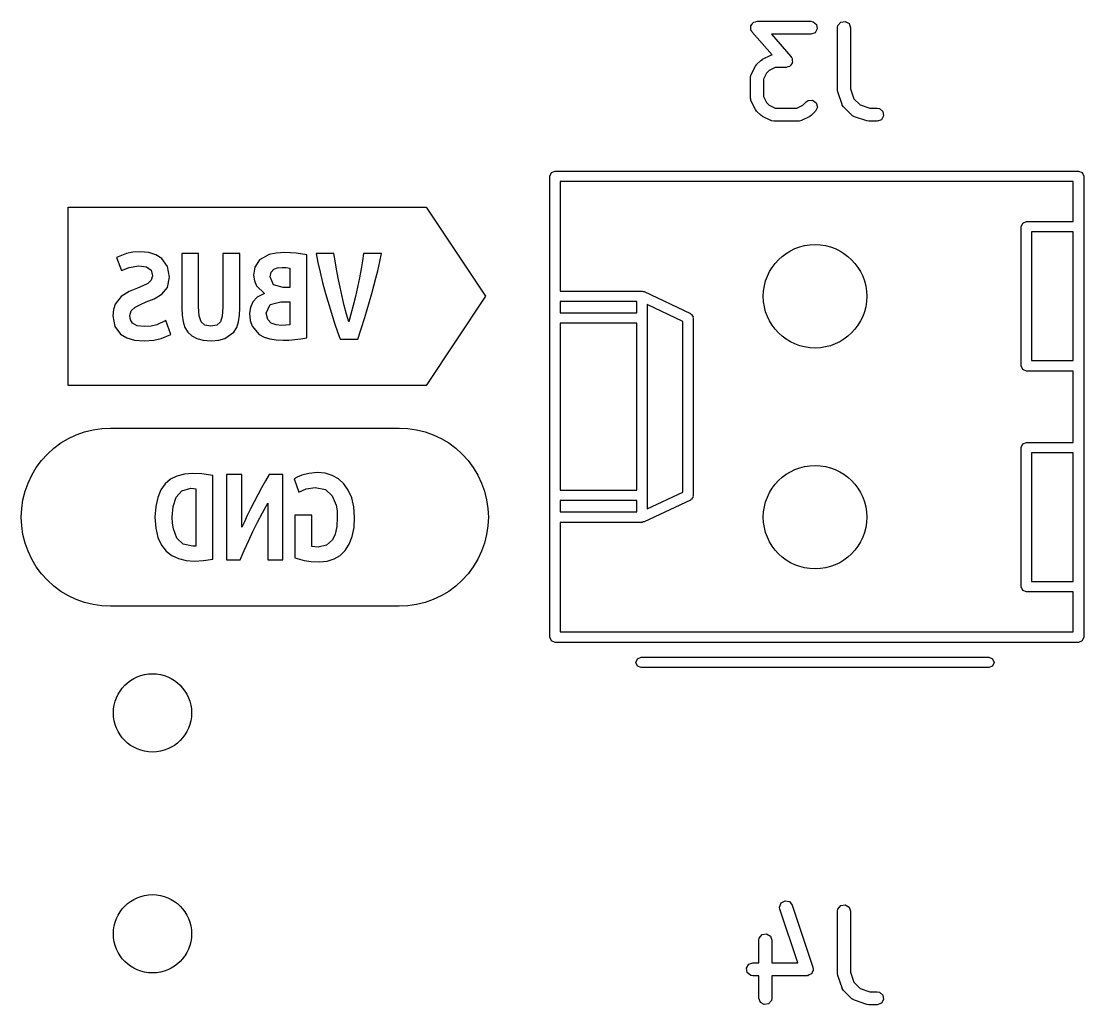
# Model space of a CAD drawing. Extents: x 15 to 417, y -138 to -107.
# Drawn here: x 404.73 to 416.95, y -119.91 to -108.6 of the extents above; entities that cross this region are included whole.
import ezdxf

# ---------------------------------------------------------------- set-up
doc = ezdxf.new("R2010")
doc.units = 0
doc.layers.add('BLACK', color=7, linetype='CONTINUOUS')

msp = doc.modelspace()

# ---------------------------------------------------------------- linework, layer by layer
at = {"layer": 'BLACK', "linetype": 'CONTINUOUS'}
for p, q in [((413.134, -108.632), (413.144, -108.615)), ((413.144, -108.615), (413.15, -108.613)), ((413.15, -108.613), (413.154, -108.608)), ((413.154, -108.608), (413.173, -108.604)), ((413.173, -108.604), (413.192, -108.597)), ((413.192, -108.597), (413.811, -108.597)), ((413.811, -108.597), (413.837, -108.602)), ((413.837, -108.602), (413.876, -108.635)), ((414.122, -108.647), (414.155, -108.607)), ((414.155, -108.607), (414.205, -108.599)), ((414.205, -108.599), (414.25, -108.624)), ((414.25, -108.624), (414.267, -108.672)), ((413.119, -108.659), (413.121, -108.654)), ((413.122, -108.679), (413.119, -108.659)), ((413.121, -108.648), (413.134, -108.632)), ((413.121, -108.654), (413.121, -108.648)), ((413.122, -108.699), (413.122, -108.679)), ((413.127, -108.707), (413.122, -108.699)), ((413.127, -108.71), (413.127, -108.707)), ((413.13, -108.712), (413.127, -108.71)), ((413.136, -108.722), (413.13, -108.712)), ((413.364, -108.982), (413.136, -108.722)), ((413.811, -108.747), (413.358, -108.747)), ((413.358, -108.747), (413.582, -109.004)), ((413.86, -108.73), (413.811, -108.747)), ((413.885, -108.685), (413.86, -108.73)), ((413.876, -108.635), (413.885, -108.685)), ((414.117, -108.672), (414.122, -108.647)), ((414.117, -109.387), (414.117, -108.672)), ((414.267, -108.672), (414.267, -109.374)), ((413.254, -109.034), (413.349, -108.986)), ((413.349, -108.986), (413.364, -108.982)), ((413.125, -109.21), (413.173, -109.115)), ((413.173, -109.115), (413.186, -109.097)), ((413.186, -109.097), (413.187, -109.096)), ((413.187, -109.096), (413.235, -109.048)), ((413.235, -109.048), (413.253, -109.035)), ((413.253, -109.035), (413.254, -109.034)), ((413.568, -109.113), (413.565, -109.117)), ((413.574, -109.111), (413.568, -109.113)), ((413.584, -109.093), (413.574, -109.111)), ((413.582, -109.004), (413.588, -109.014)), ((413.597, -109.078), (413.584, -109.093)), ((413.588, -109.014), (413.591, -109.016)), ((413.591, -109.016), (413.591, -109.019)), ((413.591, -109.019), (413.596, -109.026)), ((413.596, -109.026), (413.596, -109.046)), ((413.596, -109.046), (413.6, -109.066)), ((413.6, -109.066), (413.597, -109.072)), ((413.597, -109.072), (413.597, -109.078)), ((413.117, -109.244), (413.122, -109.218)), ((413.122, -109.218), (413.125, -109.215)), ((413.125, -109.215), (413.125, -109.21)), ((413.302, -109.193), (413.267, -109.262)), ((413.332, -109.163), (413.302, -109.193)), ((413.401, -109.128), (413.332, -109.163)), ((413.526, -109.128), (413.401, -109.128)), ((413.545, -109.121), (413.526, -109.128)), ((413.565, -109.117), (413.545, -109.121)), ((413.117, -109.482), (413.117, -109.244)), ((413.267, -109.262), (413.267, -109.464)), ((413.119, -109.486), (413.117, -109.482)), ((413.267, -109.464), (413.302, -109.533)), ((414.118, -109.388), (414.117, -109.387)), ((414.121, -109.41), (414.118, -109.388)), ((414.169, -109.553), (414.121, -109.41)), ((414.267, -109.374), (414.306, -109.489)), ((413.118, -109.49), (413.119, -109.486)), ((413.125, -109.515), (413.118, -109.49)), ((413.173, -109.611), (413.125, -109.515)), ((413.302, -109.533), (413.332, -109.563)), ((413.332, -109.563), (413.401, -109.597)), ((413.401, -109.597), (413.651, -109.597)), ((413.651, -109.597), (413.719, -109.563)), ((413.719, -109.563), (413.758, -109.524)), ((413.758, -109.524), (413.78, -109.509)), ((413.78, -109.509), (413.831, -109.505)), ((413.831, -109.505), (413.873, -109.534)), ((413.886, -109.584), (413.864, -109.63)), ((413.873, -109.534), (413.886, -109.584)), ((414.172, -109.557), (414.169, -109.553)), ((414.172, -109.561), (414.172, -109.557)), ((414.187, -109.583), (414.172, -109.561)), ((414.282, -109.678), (414.187, -109.583)), ((414.306, -109.489), (414.376, -109.559)), ((414.376, -109.559), (414.49, -109.597)), ((414.49, -109.597), (414.573, -109.597)), ((414.573, -109.597), (414.599, -109.602)), ((414.599, -109.602), (414.638, -109.635)), ((413.174, -109.612), (413.173, -109.611)), ((413.187, -109.63), (413.174, -109.612)), ((413.235, -109.678), (413.187, -109.63)), ((413.236, -109.678), (413.235, -109.678)), ((413.254, -109.692), (413.236, -109.678)), ((413.349, -109.739), (413.254, -109.692)), ((413.797, -109.692), (413.702, -109.739)), ((413.798, -109.691), (413.797, -109.692)), ((413.817, -109.678), (413.798, -109.691)), ((413.864, -109.63), (413.817, -109.678)), ((414.286, -109.68), (414.282, -109.678)), ((414.289, -109.684), (414.286, -109.68)), ((414.312, -109.696), (414.289, -109.684)), ((414.454, -109.744), (414.312, -109.696)), ((414.647, -109.685), (414.622, -109.73)), ((414.638, -109.635), (414.647, -109.685)), ((413.354, -109.74), (413.349, -109.739)), ((413.357, -109.743), (413.354, -109.74)), ((413.383, -109.747), (413.357, -109.743)), ((413.669, -109.747), (413.383, -109.747)), ((413.673, -109.746), (413.669, -109.747)), ((413.677, -109.747), (413.673, -109.746)), ((413.702, -109.739), (413.677, -109.747)), ((414.456, -109.743), (414.454, -109.744)), ((414.478, -109.747), (414.456, -109.743)), ((414.573, -109.747), (414.478, -109.747)), ((414.622, -109.73), (414.573, -109.747)), ((410.827, -110.338), (410.869, -110.32)), ((410.869, -110.32), (416.889, -110.32)), ((416.889, -110.32), (416.931, -110.338)), ((410.809, -110.38), (410.827, -110.338)), ((410.809, -115.68), (410.809, -110.38)), ((416.829, -110.44), (410.929, -110.44)), ((410.929, -110.44), (410.929, -111.7)), ((416.829, -110.9), (416.829, -110.44)), ((416.931, -110.338), (416.949, -110.38)), ((416.949, -110.38), (416.949, -115.68)), ((405.27, -110.735), (409.386, -110.735)), ((405.27, -112.785), (405.27, -110.735)), ((409.386, -110.735), (410.07, -111.76)), ((416.229, -110.96), (416.247, -110.918)), ((416.247, -110.918), (416.289, -110.9)), ((416.289, -110.9), (416.829, -110.9)), ((416.229, -112.56), (416.229, -110.96)), ((416.349, -111.02), (416.349, -112.5)), ((416.829, -111.02), (416.349, -111.02)), ((416.829, -112.5), (416.829, -111.02)), ((405.941, -111.268), (405.827, -111.314)), ((405.827, -111.314), (405.884, -111.465)), ((406.014, -111.252), (405.941, -111.268)), ((406.099, -111.247), (406.014, -111.252)), ((406.196, -111.256), (406.099, -111.247)), ((406.278, -111.282), (406.196, -111.256)), ((406.346, -111.325), (406.278, -111.282)), ((406.575, -111.269), (406.575, -111.897)), ((406.77, -111.269), (406.575, -111.269)), ((406.77, -111.882), (406.77, -111.269)), ((407.245, -111.269), (407.048, -111.269)), ((407.048, -111.269), (407.048, -111.884)), ((407.245, -111.897), (407.245, -111.269)), ((407.58, -111.281), (407.47, -111.342)), ((407.66, -111.264), (407.58, -111.281)), ((407.761, -111.258), (407.66, -111.264)), ((407.893, -111.265), (407.761, -111.258)), ((408.015, -111.282), (407.893, -111.265)), ((408.015, -112.236), (408.015, -111.282)), ((408.324, -111.269), (408.12, -111.269)), ((408.12, -111.269), (408.141, -111.37)), ((408.339, -111.352), (408.324, -111.269)), ((408.667, -111.269), (408.655, -111.352)), ((408.874, -111.269), (408.667, -111.269)), ((408.855, -111.358), (408.874, -111.269)), ((405.884, -111.465), (405.972, -111.427)), ((405.972, -111.427), (406.084, -111.411)), ((406.084, -111.411), (406.171, -111.423)), ((406.171, -111.423), (406.223, -111.461)), ((406.413, -111.418), (406.346, -111.325)), ((406.435, -111.541), (406.413, -111.418)), ((407.416, -111.425), (407.402, -111.517)), ((407.47, -111.342), (407.416, -111.425)), ((407.634, -111.448), (407.678, -111.432)), ((407.678, -111.432), (407.731, -111.428)), ((407.731, -111.428), (407.777, -111.43)), ((407.777, -111.43), (407.82, -111.435)), ((407.82, -111.435), (407.82, -111.66)), ((408.141, -111.37), (408.166, -111.482)), ((408.356, -111.447), (408.339, -111.352)), ((408.655, -111.352), (408.639, -111.446)), ((408.829, -111.469), (408.855, -111.358)), ((406.223, -111.461), (406.24, -111.523)), ((406.24, -111.523), (406.224, -111.573)), ((406.41, -111.658), (406.435, -111.541)), ((407.402, -111.517), (407.411, -111.583)), ((407.593, -111.538), (407.604, -111.481)), ((407.631, -111.627), (407.593, -111.538)), ((407.604, -111.481), (407.634, -111.448)), ((408.166, -111.482), (408.196, -111.603)), ((408.376, -111.55), (408.356, -111.447)), ((408.397, -111.656), (408.376, -111.55)), ((408.619, -111.549), (408.597, -111.654)), ((408.639, -111.446), (408.619, -111.549)), ((408.785, -111.639), (408.808, -111.553)), ((408.808, -111.553), (408.829, -111.469)), ((406.067, -111.665), (405.971, -111.704)), ((406.128, -111.641), (406.067, -111.665)), ((406.184, -111.612), (406.128, -111.641)), ((406.224, -111.573), (406.184, -111.612)), ((406.346, -111.736), (406.41, -111.658)), ((407.411, -111.583), (407.436, -111.641)), ((407.436, -111.641), (407.527, -111.727)), ((407.743, -111.66), (407.631, -111.627)), ((407.82, -111.66), (407.743, -111.66)), ((408.196, -111.603), (408.23, -111.729)), ((408.42, -111.762), (408.397, -111.656)), ((408.597, -111.654), (408.573, -111.761)), ((408.761, -111.729), (408.785, -111.639)), ((405.879, -111.761), (405.81, -111.85)), ((405.971, -111.704), (405.879, -111.761)), ((406.167, -111.825), (406.259, -111.789)), ((406.259, -111.789), (406.346, -111.736)), ((407.443, -111.77), (407.392, -111.825)), ((407.527, -111.727), (407.443, -111.77)), ((408.23, -111.729), (408.255, -111.816)), ((408.445, -111.867), (408.42, -111.762)), ((408.573, -111.761), (408.547, -111.866)), ((408.735, -111.821), (408.761, -111.729)), ((410.07, -111.76), (409.386, -112.785)), ((410.929, -111.7), (411.869, -111.7)), ((411.869, -111.7), (411.881, -111.705)), ((411.881, -111.705), (411.895, -111.706)), ((411.895, -111.706), (412.425, -111.956)), ((405.79, -111.91), (405.783, -111.984)), ((405.81, -111.85), (405.79, -111.91)), ((405.995, -111.928), (406.04, -111.886)), ((406.04, -111.886), (406.1, -111.853)), ((406.1, -111.853), (406.167, -111.825)), ((406.575, -111.897), (406.579, -111.978)), ((406.777, -111.986), (406.77, -111.882)), ((407.048, -111.884), (407.042, -111.988)), ((407.241, -111.978), (407.245, -111.897)), ((407.365, -111.889), (407.356, -111.955)), ((407.392, -111.825), (407.365, -111.889)), ((407.548, -111.955), (407.593, -111.853)), ((407.593, -111.853), (407.715, -111.822)), ((407.715, -111.822), (407.82, -111.822)), ((407.82, -111.822), (407.82, -112.089)), ((408.255, -111.816), (408.281, -111.904)), ((408.281, -111.904), (408.308, -111.993)), ((408.47, -111.965), (408.445, -111.867)), ((408.547, -111.866), (408.521, -111.964)), ((408.68, -112.004), (408.708, -111.912)), ((408.708, -111.912), (408.735, -111.821)), ((410.929, -111.82), (410.929, -111.95)), ((411.809, -111.82), (410.929, -111.82)), ((411.809, -111.95), (411.809, -111.82)), ((412.339, -112.048), (411.929, -111.855)), ((411.929, -111.855), (411.929, -114.205)), ((405.783, -111.984), (405.805, -112.106)), ((405.978, -111.982), (405.995, -111.928)), ((405.985, -112.029), (405.978, -111.982)), ((406.011, -112.07), (405.985, -112.029)), ((406.392, -112.039), (406.29, -112.087)), ((406.45, -112.198), (406.392, -112.039)), ((406.579, -111.978), (406.591, -112.052)), ((406.799, -112.054), (406.777, -111.986)), ((407.042, -111.988), (407.02, -112.055)), ((407.229, -112.052), (407.241, -111.978)), ((407.356, -111.955), (407.364, -112.037)), ((407.364, -112.037), (407.386, -112.104)), ((407.564, -112.026), (407.548, -111.955)), ((407.604, -112.069), (407.564, -112.026)), ((408.308, -111.993), (408.337, -112.081)), ((408.496, -112.052), (408.47, -111.965)), ((408.521, -111.964), (408.496, -112.052)), ((408.638, -112.135), (408.68, -112.004)), ((410.929, -111.95), (411.809, -111.95)), ((412.339, -114.012), (412.339, -112.048)), ((412.425, -111.956), (412.432, -111.964)), ((412.432, -111.964), (412.441, -111.968)), ((412.441, -111.968), (412.447, -111.98)), ((412.447, -111.98), (412.456, -111.99)), ((412.456, -111.99), (412.455, -112)), ((412.455, -112), (412.459, -112.01)), ((412.459, -112.01), (412.459, -114.05)), ((405.805, -112.106), (405.872, -112.197)), ((406.063, -112.099), (406.011, -112.07)), ((406.145, -112.109), (406.063, -112.099)), ((406.224, -112.104), (406.145, -112.109)), ((406.29, -112.087), (406.224, -112.104)), ((406.591, -112.052), (406.613, -112.117)), ((406.613, -112.117), (406.646, -112.171)), ((406.842, -112.092), (406.799, -112.054)), ((406.91, -112.103), (406.842, -112.092)), ((406.978, -112.092), (406.91, -112.103)), ((407.02, -112.055), (406.978, -112.092)), ((407.175, -112.171), (407.208, -112.117)), ((407.208, -112.117), (407.229, -112.052)), ((407.386, -112.104), (407.468, -112.199)), ((407.661, -112.089), (407.604, -112.069)), ((407.726, -112.095), (407.661, -112.089)), ((407.774, -112.093), (407.726, -112.095)), ((407.82, -112.089), (407.774, -112.093)), ((408.337, -112.081), (408.367, -112.168)), ((408.367, -112.168), (408.397, -112.252)), ((408.599, -112.252), (408.638, -112.135)), ((410.929, -112.07), (410.929, -113.99)), ((411.809, -112.07), (410.929, -112.07)), ((411.809, -113.99), (411.809, -112.07)), ((405.872, -112.197), (405.943, -112.239)), ((405.943, -112.239), (406.033, -112.264)), ((406.033, -112.264), (406.145, -112.273)), ((406.145, -112.273), (406.255, -112.266)), ((406.255, -112.266), (406.34, -112.247)), ((406.34, -112.247), (406.45, -112.198)), ((406.646, -112.171), (406.692, -112.215)), ((406.692, -112.215), (406.751, -112.247)), ((406.751, -112.247), (406.824, -112.266)), ((406.824, -112.266), (406.913, -112.273)), ((406.913, -112.273), (407.001, -112.266)), ((407.001, -112.266), (407.073, -112.247)), ((407.073, -112.247), (407.175, -112.171)), ((407.468, -112.199), (407.524, -112.23)), ((407.524, -112.23), (407.59, -112.25)), ((407.59, -112.25), (407.663, -112.261)), ((407.663, -112.261), (407.742, -112.265)), ((407.742, -112.265), (407.808, -112.263)), ((407.808, -112.263), (407.877, -112.258)), ((407.877, -112.258), (407.946, -112.249)), ((407.946, -112.249), (408.015, -112.236)), ((408.397, -112.252), (408.599, -112.252)), ((416.349, -112.5), (416.829, -112.5)), ((416.247, -112.602), (416.229, -112.56)), ((416.289, -112.62), (416.247, -112.602)), ((416.829, -112.62), (416.289, -112.62)), ((416.829, -113.44), (416.829, -112.62)), ((409.386, -112.785), (405.27, -112.785)), ((405.272, -113.396), (405.363, -113.353)), ((405.363, -113.353), (405.458, -113.319)), ((405.458, -113.319), (405.556, -113.294)), ((405.556, -113.294), (405.655, -113.28)), ((405.655, -113.28), (405.756, -113.275)), ((405.756, -113.275), (409.076, -113.275)), ((409.076, -113.275), (409.177, -113.28)), ((409.177, -113.28), (409.276, -113.294)), ((409.276, -113.294), (409.374, -113.319)), ((409.374, -113.319), (409.469, -113.353)), ((409.469, -113.353), (409.56, -113.396)), ((405.031, -113.575), (405.105, -113.507)), ((405.105, -113.507), (405.186, -113.447)), ((405.186, -113.447), (405.272, -113.396)), ((409.56, -113.396), (409.646, -113.447)), ((409.646, -113.447), (409.727, -113.507)), ((409.727, -113.507), (409.801, -113.575)), ((416.229, -113.5), (416.247, -113.458)), ((416.229, -115.1), (416.229, -113.5)), ((416.247, -113.458), (416.289, -113.44)), ((416.289, -113.44), (416.829, -113.44)), ((404.963, -113.649), (405.031, -113.575)), ((409.801, -113.575), (409.869, -113.649)), ((416.349, -113.56), (416.349, -115.04)), ((416.829, -113.56), (416.349, -113.56)), ((416.829, -115.04), (416.829, -113.56)), ((404.851, -113.817), (404.903, -113.73)), ((404.903, -113.73), (404.963, -113.649)), ((409.869, -113.649), (409.929, -113.73)), ((409.929, -113.73), (409.981, -113.817)), ((404.808, -113.908), (404.851, -113.817)), ((406.447, -113.864), (406.386, -113.917)), ((406.521, -113.827), (406.447, -113.864)), ((406.606, -113.805), (406.521, -113.827)), ((406.698, -113.798), (406.606, -113.805)), ((406.808, -113.803), (406.698, -113.798)), ((406.933, -113.822), (406.808, -113.803)), ((406.933, -114.781), (406.933, -113.822)), ((407.092, -113.809), (407.092, -114.792)), ((407.268, -113.809), (407.092, -113.809)), ((407.268, -114.414), (407.268, -113.809)), ((407.583, -113.809), (407.538, -113.882)), ((407.74, -113.809), (407.583, -113.809)), ((407.74, -114.792), (407.74, -113.809)), ((407.903, -113.84), (407.87, -113.859)), ((407.87, -113.859), (407.921, -114.014)), ((407.957, -113.816), (407.903, -113.84)), ((408.036, -113.796), (407.957, -113.816)), ((408.138, -113.787), (408.036, -113.796)), ((408.224, -113.795), (408.138, -113.787)), ((408.305, -113.82), (408.224, -113.795)), ((408.378, -113.86), (408.305, -113.82)), ((408.44, -113.917), (408.378, -113.86)), ((409.981, -113.817), (410.024, -113.908)), ((404.75, -114.1), (404.774, -114.002)), ((404.774, -114.002), (404.808, -113.908)), ((406.336, -113.986), (406.299, -114.072)), ((406.386, -113.917), (406.336, -113.986)), ((406.51, -114.07), (406.575, -113.996)), ((406.575, -113.996), (406.681, -113.968)), ((406.681, -113.968), (406.71, -113.969)), ((406.71, -113.969), (406.738, -113.973)), ((406.738, -113.973), (406.738, -114.633)), ((407.494, -113.961), (407.45, -114.043)), ((407.538, -113.882), (407.494, -113.961)), ((407.921, -114.014), (408.007, -113.975)), ((408.007, -113.975), (408.111, -113.957)), ((408.111, -113.957), (408.229, -113.983)), ((408.229, -113.983), (408.307, -114.053)), ((408.491, -113.99), (408.44, -113.917)), ((408.53, -114.079), (408.491, -113.99)), ((410.024, -113.908), (410.058, -114.002)), ((410.058, -114.002), (410.082, -114.1)), ((410.929, -113.99), (411.809, -113.99)), ((404.735, -114.199), (404.75, -114.1)), ((406.299, -114.072), (406.276, -114.176)), ((406.476, -114.176), (406.51, -114.07)), ((407.407, -114.124), (407.367, -114.204)), ((407.45, -114.043), (407.407, -114.124)), ((408.307, -114.053), (408.352, -114.161)), ((408.555, -114.182), (408.53, -114.079)), ((410.082, -114.1), (410.097, -114.199)), ((410.929, -114.11), (410.929, -114.24)), ((411.809, -114.11), (410.929, -114.11)), ((411.809, -114.24), (411.809, -114.11)), ((412.425, -114.104), (411.895, -114.354)), ((411.929, -114.205), (412.339, -114.012)), ((412.432, -114.096), (412.425, -114.104)), ((412.441, -114.092), (412.432, -114.096)), ((412.447, -114.08), (412.441, -114.092)), ((412.456, -114.07), (412.447, -114.08)), ((412.459, -114.05), (412.455, -114.06)), ((412.455, -114.06), (412.456, -114.07)), ((404.73, -114.3), (404.735, -114.199)), ((406.276, -114.176), (406.268, -114.3)), ((406.467, -114.3), (406.476, -114.176)), ((407.367, -114.204), (407.329, -114.281)), ((407.505, -114.249), (407.564, -114.14)), ((407.564, -114.14), (407.564, -114.792)), ((408.352, -114.161), (408.362, -114.227)), ((408.362, -114.227), (408.365, -114.3)), ((408.564, -114.3), (408.555, -114.182)), ((410.097, -114.199), (410.102, -114.3)), ((410.929, -114.24), (411.809, -114.24)), ((404.735, -114.401), (404.73, -114.3)), ((406.268, -114.3), (406.277, -114.426)), ((406.47, -114.37), (406.467, -114.3)), ((407.296, -114.352), (407.268, -114.414)), ((407.329, -114.281), (407.296, -114.352)), ((407.395, -114.466), (407.448, -114.357)), ((407.448, -114.357), (407.505, -114.249)), ((408.07, -114.278), (407.875, -114.278)), ((407.875, -114.278), (407.875, -114.768)), ((408.07, -114.637), (408.07, -114.278)), ((408.365, -114.3), (408.359, -114.407)), ((408.557, -114.419), (408.564, -114.3)), ((410.102, -114.3), (410.097, -114.401)), ((411.869, -114.36), (410.929, -114.36)), ((410.929, -114.36), (410.929, -115.62)), ((411.881, -114.355), (411.869, -114.36)), ((411.895, -114.354), (411.881, -114.355)), ((404.75, -114.5), (404.735, -114.401)), ((406.277, -114.426), (406.302, -114.533)), ((406.479, -114.434), (406.47, -114.37)), ((406.518, -114.54), (406.479, -114.434)), ((407.344, -114.574), (407.395, -114.466)), ((408.359, -114.407), (408.341, -114.494)), ((408.535, -114.523), (408.557, -114.419)), ((410.097, -114.401), (410.082, -114.5)), ((404.774, -114.598), (404.75, -114.5)), ((404.808, -114.692), (404.774, -114.598)), ((406.302, -114.533), (406.343, -114.62)), ((406.591, -114.61), (406.518, -114.54)), ((406.703, -114.635), (406.591, -114.61)), ((407.295, -114.683), (407.344, -114.574)), ((408.31, -114.56), (408.241, -114.622)), ((408.341, -114.494), (408.31, -114.56)), ((408.454, -114.683), (408.501, -114.611)), ((408.501, -114.611), (408.535, -114.523)), ((410.058, -114.598), (410.024, -114.692)), ((410.082, -114.5), (410.058, -114.598)), ((404.851, -114.783), (404.808, -114.692)), ((406.343, -114.62), (406.397, -114.689)), ((406.397, -114.689), (406.463, -114.741)), ((406.721, -114.635), (406.703, -114.635)), ((406.738, -114.633), (406.721, -114.635)), ((407.249, -114.792), (407.295, -114.683)), ((408.108, -114.641), (408.07, -114.637)), ((408.146, -114.643), (408.108, -114.641)), ((408.241, -114.622), (408.146, -114.643)), ((408.396, -114.74), (408.454, -114.683)), ((410.024, -114.692), (409.981, -114.783)), ((404.903, -114.87), (404.851, -114.783)), ((406.463, -114.741), (406.54, -114.777)), ((406.54, -114.777), (406.628, -114.798)), ((406.628, -114.798), (406.724, -114.805)), ((406.724, -114.805), (406.826, -114.799)), ((406.826, -114.799), (406.933, -114.781)), ((407.092, -114.792), (407.249, -114.792)), ((407.564, -114.792), (407.74, -114.792)), ((407.875, -114.768), (407.984, -114.797)), ((407.984, -114.797), (408.065, -114.809)), ((408.065, -114.809), (408.162, -114.813)), ((408.162, -114.813), (408.25, -114.805)), ((408.25, -114.805), (408.328, -114.78)), ((408.328, -114.78), (408.396, -114.74)), ((409.981, -114.783), (409.929, -114.87)), ((404.963, -114.951), (404.903, -114.87)), ((405.031, -115.025), (404.963, -114.951)), ((409.869, -114.951), (409.801, -115.025)), ((409.929, -114.87), (409.869, -114.951)), ((405.105, -115.093), (405.031, -115.025)), ((405.186, -115.153), (405.105, -115.093)), ((409.727, -115.093), (409.646, -115.153)), ((409.801, -115.025), (409.727, -115.093)), ((416.247, -115.142), (416.229, -115.1)), ((416.349, -115.04), (416.829, -115.04)), ((405.272, -115.204), (405.186, -115.153)), ((405.363, -115.247), (405.272, -115.204)), ((409.56, -115.204), (409.469, -115.247)), ((409.646, -115.153), (409.56, -115.204)), ((416.289, -115.16), (416.247, -115.142)), ((416.829, -115.16), (416.289, -115.16)), ((416.829, -115.62), (416.829, -115.16)), ((405.458, -115.281), (405.363, -115.247)), ((405.556, -115.306), (405.458, -115.281)), ((405.655, -115.32), (405.556, -115.306)), ((405.756, -115.325), (405.655, -115.32)), ((409.076, -115.325), (405.756, -115.325)), ((409.177, -115.32), (409.076, -115.325)), ((409.276, -115.306), (409.177, -115.32)), ((409.374, -115.281), (409.276, -115.306)), ((409.469, -115.247), (409.374, -115.281)), ((410.827, -115.722), (410.809, -115.68)), ((410.929, -115.62), (416.829, -115.62)), ((416.949, -115.68), (416.931, -115.722)), ((410.869, -115.74), (410.827, -115.722)), ((416.889, -115.74), (410.869, -115.74)), ((416.931, -115.722), (416.889, -115.74)), ((411.799, -115.97), (411.817, -115.928)), ((411.817, -115.928), (411.859, -115.91)), ((411.859, -115.91), (415.859, -115.91)), ((415.859, -115.91), (415.901, -115.928)), ((415.901, -115.928), (415.919, -115.97)), ((411.817, -116.012), (411.799, -115.97)), ((411.859, -116.03), (411.817, -116.012)), ((415.859, -116.03), (411.859, -116.03)), ((415.901, -116.012), (415.859, -116.03)), ((415.919, -115.97), (415.901, -116.012)), ((413.451, -118.783), (413.47, -118.735)), ((413.47, -118.735), (413.515, -118.711)), ((413.515, -118.711), (413.565, -118.721)), ((413.565, -118.721), (413.597, -118.761)), ((413.597, -118.761), (413.835, -119.475)), ((414.122, -118.807), (414.155, -118.767)), ((414.155, -118.767), (414.205, -118.759)), ((414.205, -118.759), (414.25, -118.784)), ((413.455, -118.808), (413.451, -118.783)), ((413.66, -119.424), (413.455, -118.808)), ((414.117, -118.832), (414.122, -118.807)), ((414.117, -119.547), (414.117, -118.832)), ((414.25, -118.784), (414.267, -118.832)), ((414.267, -118.832), (414.267, -119.534)), ((413.217, -119.14), (413.25, -119.101)), ((413.25, -119.101), (413.301, -119.092)), ((413.301, -119.092), (413.345, -119.118)), ((413.345, -119.118), (413.363, -119.166)), ((413.213, -119.166), (413.217, -119.14)), ((413.213, -119.424), (413.213, -119.166)), ((413.363, -119.166), (413.363, -119.424)), ((413.071, -119.486), (413.097, -119.442)), ((413.08, -119.537), (413.071, -119.486)), ((413.097, -119.442), (413.145, -119.424)), ((413.145, -119.424), (413.213, -119.424)), ((413.363, -119.424), (413.66, -119.424)), ((413.835, -119.475), (413.839, -119.501)), ((413.839, -119.501), (413.837, -119.506)), ((413.119, -119.57), (413.08, -119.537)), ((413.145, -119.574), (413.119, -119.57)), ((413.213, -119.574), (413.145, -119.574)), ((413.213, -119.832), (413.213, -119.574)), ((413.764, -119.574), (413.363, -119.574)), ((413.363, -119.574), (413.363, -119.832)), ((413.769, -119.572), (413.764, -119.574)), ((413.775, -119.573), (413.769, -119.572)), ((413.793, -119.563), (413.775, -119.573)), ((413.812, -119.556), (413.793, -119.563)), ((413.815, -119.552), (413.812, -119.556)), ((413.82, -119.549), (413.815, -119.552)), ((413.827, -119.53), (413.82, -119.549)), ((413.838, -119.512), (413.827, -119.53)), ((413.837, -119.506), (413.838, -119.512)), ((414.118, -119.548), (414.117, -119.547)), ((414.121, -119.57), (414.118, -119.548)), ((414.169, -119.713), (414.121, -119.57)), ((414.267, -119.534), (414.306, -119.649)), ((414.172, -119.717), (414.169, -119.713)), ((414.172, -119.721), (414.172, -119.717)), ((414.187, -119.743), (414.172, -119.721)), ((414.282, -119.838), (414.187, -119.743)), ((414.306, -119.649), (414.376, -119.719)), ((414.376, -119.719), (414.49, -119.757)), ((413.23, -119.881), (413.213, -119.832)), ((413.358, -119.858), (413.325, -119.897)), ((413.363, -119.832), (413.358, -119.858)), ((414.286, -119.84), (414.282, -119.838)), ((414.289, -119.844), (414.286, -119.84)), ((414.312, -119.856), (414.289, -119.844)), ((414.454, -119.904), (414.312, -119.856)), ((414.49, -119.757), (414.573, -119.757)), ((414.573, -119.757), (414.599, -119.762)), ((414.599, -119.762), (414.638, -119.795)), ((414.647, -119.845), (414.622, -119.89)), ((414.638, -119.795), (414.647, -119.845)), ((413.275, -119.906), (413.23, -119.881)), ((413.325, -119.897), (413.275, -119.906)), ((414.456, -119.903), (414.454, -119.904)), ((414.478, -119.907), (414.456, -119.903)), ((414.573, -119.907), (414.478, -119.907)), ((414.622, -119.89), (414.573, -119.907))]:
    msp.add_line(p, q, dxfattribs=at)
at = {"layer": 'BLACK'}
for centre, radius in [((413.859, -111.76), 0.595), ((413.859, -114.3), 0.595), ((406.239, -116.551), 0.45), ((406.239, -119.091), 0.45)]:
    msp.add_circle(centre, radius, dxfattribs=at)

doc.saveas('drawing.dxf')
